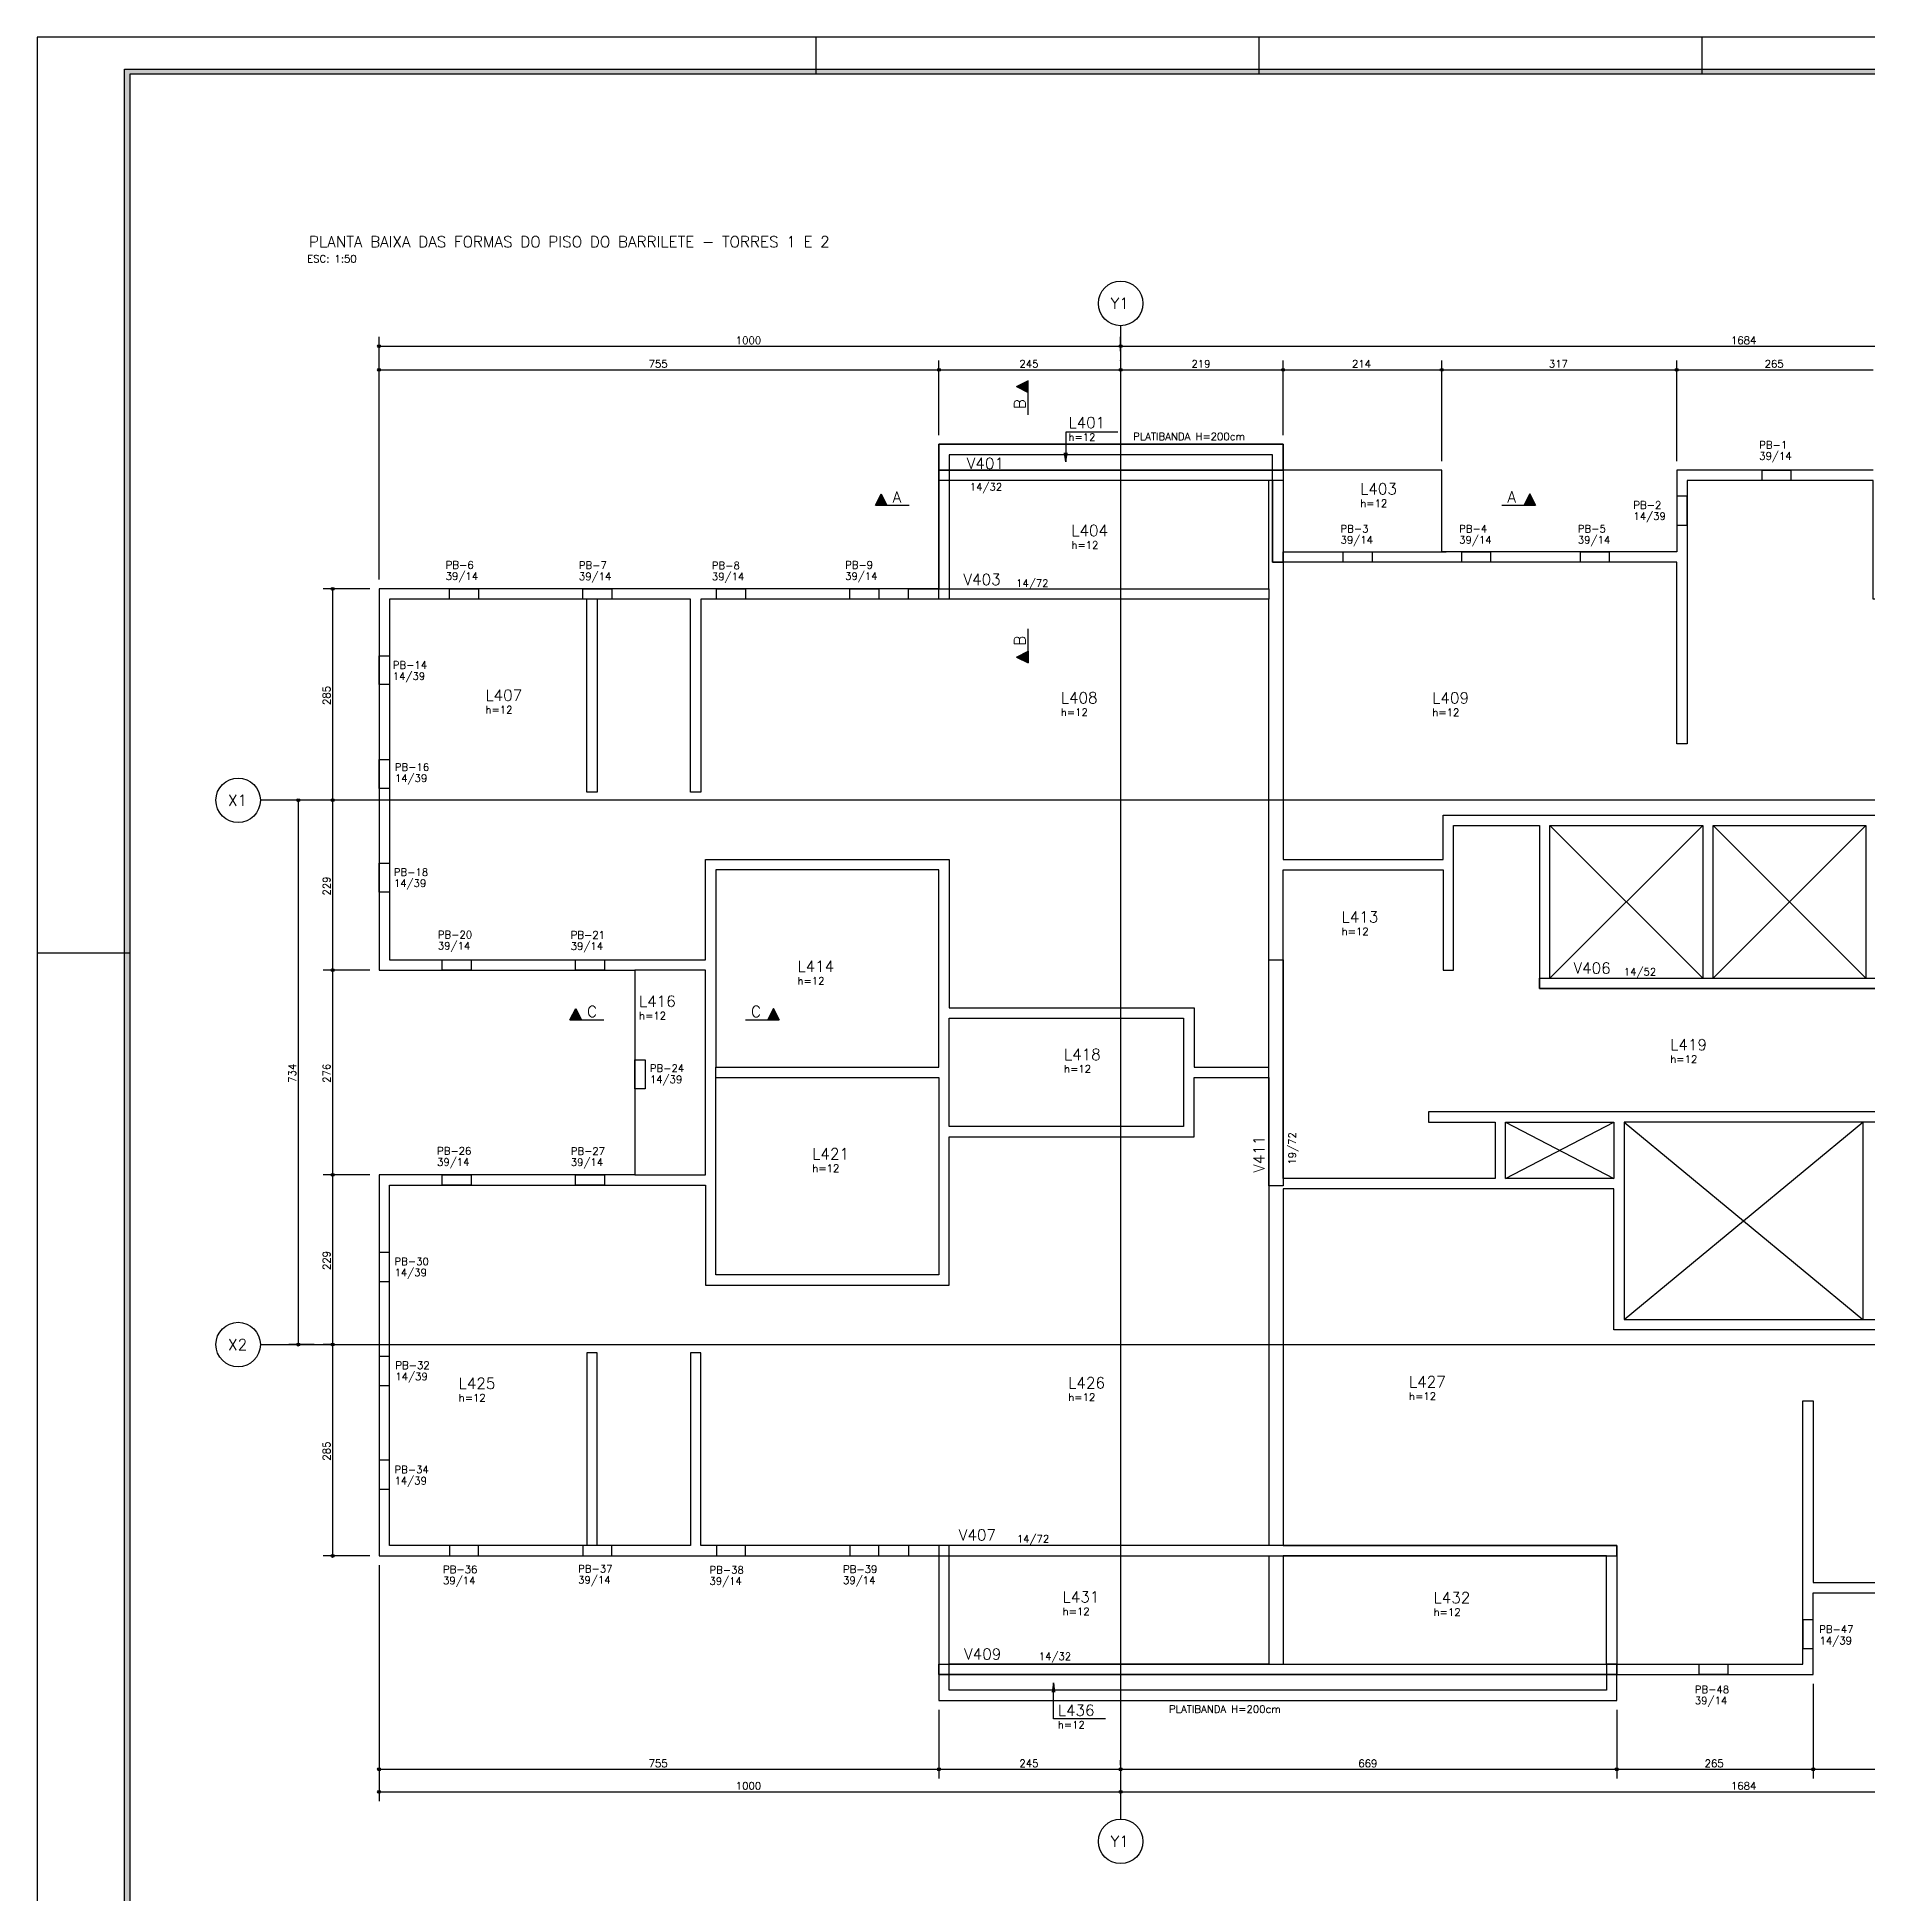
# Model space of a CAD drawing. Extents: x 182 to 6127, y -1204 to 3001.
# Drawn here: x 182 to 2652, y 496 to 3001 of the extents above; entities that cross this region are included whole.
import ezdxf

# ---------------------------------------------------------------- set-up
doc = ezdxf.new("R2010")
doc.units = 0
doc.header["$LTSCALE"] = 100
doc.header["$MEASUREMENT"] = 0
doc.layers.get('0').update_dxf_attribs({"color": 245, "linetype": 'CONTINUOUS'})
for name, color, linetype in [('01', 7, 'CONTINUOUS'), ('10', 7, 'CONTINUOUS'), ('100', 7, 'CONTINUOUS'), ('103', 5, 'CONTINUOUS'), ('11', 7, 'CONTINUOUS'), ('12', 7, 'CONTINUOUS'), ('13', 7, 'CONTINUOUS'), ('16', 5, 'CONTINUOUS'), ('18', 4, 'CONTINUOUS'), ('19', 5, 'CONTINUOUS'), ('2', 7, 'CONTINUOUS'), ('221', 102, 'CONTINUOUS'), ('223', 7, 'CONTINUOUS'), ('8', 7, 'CONTINUOUS'), ('9', 3, 'CONTINUOUS')]:
    doc.layers.add(name, color=color, linetype=linetype)
doc.styles.get("Standard").update_dxf_attribs({"font": 'ROMANS.SHX'})

msp = doc.modelspace()

# ---------------------------------------------------------------- linework, layer by layer
for p, q in [((1231.530458, 3000.709975), (1231.530458, 2950.709975)), ((1829.030458, 3000.709975), (1829.030458, 2950.709975)), ((2426.530458, 3000.709975), (2426.530458, 2950.709975)), ((181.530458, 1765.709975), (306.530458, 1765.709975))]:
    msp.add_line(p, q)
for points in [[(181.530458, -1204.290025), (6126.530458, -1204.290025), (6126.530458, 3000.709975), (181.530458, 3000.709975), (181.530458, -1204.290025)], [(6076.530458, -1154.290025), (6076.530458, -1161.290025), (299.530458, -1161.290025), (299.530458, 2957.709975), (6076.530458, 2957.709975), (6076.530458, 2950.709975), (306.530458, 2950.709975), (306.530458, -1154.290025), (6076.530458, -1154.290025)], [(306.530458, -1154.290025), (6076.530458, -1154.290025), (6076.530458, 2950.709975), (306.530458, 2950.709975), (306.530458, -1154.290025)]]:
    msp.add_lwpolyline(points)
for points in [[(306.530458, 2950.709975), (299.530458, -1161.290025), (299.530458, 2957.709975)], [(306.530458, 2950.709975), (299.530458, 2957.709975), (6076.530458, 2957.709975)], [(306.530458, 2950.709975), (6076.530458, 2957.709975), (6076.530458, 2950.709975)], [(306.530458, 2950.709975), (306.530458, -1154.290025), (299.530458, -1161.290025)]]:
    msp.add_solid(points)
at = {"layer": '01'}
for p, q in [((1861.595874, 2416.626464), (1397.595874, 2416.626464)), ((1847.595874, 2402.626464), (1847.595874, 2292.626464)), ((1861.595874, 2292.626464), (1861.595874, 2306.626464)), ((1847.595874, 2292.626464), (1861.595874, 2292.626464)), ((2091.595874, 1937.626464), (2207.595874, 1937.626464)), ((2091.595874, 1742.626464), (2091.595874, 1937.626464)), ((2207.595874, 1937.626464), (2207.595874, 1717.626464)), ((2221.595874, 1731.626464), (2221.595874, 1937.626464)), ((2221.595874, 1937.626464), (2427.595874, 1937.626464)), ((2427.595874, 1937.626464), (2427.595874, 1731.626464)), ((2441.595874, 1731.626464), (2441.595874, 1937.626464)), ((2441.595874, 1937.626464), (2647.595874, 1937.626464)), ((2647.595874, 1937.626464), (2647.595874, 1731.626464)), ((1861.595874, 1461.626464), (1861.595874, 1877.626464)), ((1861.595874, 1877.626464), (2077.595874, 1877.626464)), ((2077.595874, 1877.626464), (2077.595874, 1742.626464)), ((2077.595874, 1742.626464), (2091.595874, 1742.626464)), ((2221.595874, 1731.626464), (2427.595874, 1731.626464)), ((2441.595874, 1731.626464), (2647.595874, 1731.626464)), ((2207.595874, 1717.626464), (2661.595874, 1717.626464)), ((1096.595874, 1597.626464), (1096.595874, 1611.626464)), ((2891.595874, 1551.626464), (2057.595874, 1551.626464)), ((2057.595874, 1551.626464), (2057.595874, 1537.626464)), ((2307.595874, 1537.626464), (2307.595874, 1461.626464)), ((2643.595874, 1537.626464), (2643.595874, 1397.626464)), ((2147.595874, 1461.626464), (1861.595874, 1461.626464)), ((2307.595874, 1461.626464), (2161.595874, 1461.626464)), ((2643.595874, 1397.626464), (2643.595874, 1271.626464)), ((1397.595874, 792.626464), (1861.595874, 792.626464)), ((1397.595874, 792.626464), (2311.595874, 792.626464))]:
    msp.add_line(p, q, dxfattribs=at)
for points in [[(2657.595874, 2416.626464), (2392.595874, 2416.626464), (2392.595874, 2306.626464), (2075.595874, 2306.626464), (2075.595874, 2416.626464), (1861.595874, 2416.626464), (1861.595874, 2451.626464), (1397.595874, 2451.626464), (1397.595874, 2256.626464), (642.595874, 2256.626464), (642.595874, 1742.626464), (987.59588, 1742.626464), (987.59588, 1466.626464), (642.595874, 1466.626464), (642.595874, 952.626464), (1397.595874, 952.626464), (1397.595874, 757.626464), (2311.595874, 757.626464), (2311.595874, 792.626464), (2576.595874, 792.626464), (2576.595874, 902.626464), (2893.595874, 902.626464)], [(1411.595874, 2242.626464), (1397.595874, 2242.626464), (1397.595874, 2451.626464), (1861.595874, 2451.626464), (1861.595874, 2402.626464), (1847.595874, 2402.626464), (1847.595874, 2437.626464), (1411.595874, 2437.626464), (1411.595874, 2242.626464)], [(1397.595874, 2416.626464), (1861.595874, 2416.626464), (1861.595874, 2402.626464), (1397.595874, 2402.626464), (1397.595874, 2416.626464)], [(1861.595874, 2416.626464), (1861.595874, 2306.626464), (2081.60349, 2306.626464)], [(1411.595874, 2402.626464), (1411.595874, 2256.626464), (1842.595874, 2256.626464), (1842.595874, 2402.626464), (1411.595874, 2402.626464)], [(1861.595874, 2292.626464), (1861.595874, 1891.626464), (2077.595874, 1891.626464), (2077.595874, 1951.626464), (2661.595874, 1951.626464), (2661.595874, 1761.626464), (3107.595874, 1761.626464), (3107.595874, 2242.626464), (2657.595874, 2242.626464), (2657.595874, 2402.626464), (2406.595874, 2402.626464), (2406.595874, 2047.626464), (2392.595874, 2047.626464), (2392.595874, 2292.626464), (1861.595874, 2292.626464)], [(936.595874, 1982.626464), (922.595874, 1982.626464), (922.595874, 2242.626464), (656.595874, 2242.626464), (656.595874, 1756.626464), (1082.595874, 1756.626464), (1082.595874, 1891.626464), (1411.595874, 1891.626464), (1411.595874, 1691.626464), (1741.595874, 1691.626464), (1741.595874, 1611.626464), (1842.595874, 1611.626464), (1842.595874, 2242.626464), (1076.595874, 2242.626464), (1076.595874, 1982.626464), (1062.595874, 1982.626464), (1062.595874, 2242.626464), (936.595874, 2242.626464), (936.595874, 1982.626464)], [(1096.595874, 1877.626464), (1096.595874, 1611.626464), (1397.595874, 1611.626464), (1397.595874, 1877.626464), (1096.595874, 1877.626464)], [(1842.595874, 1756.626464), (1861.595878, 1756.626464), (1861.595878, 1451.626464), (1842.595874, 1451.626464), (1842.595874, 1756.626464)], [(987.59588, 1466.626464), (1082.595874, 1466.626464), (1082.595874, 1742.626464), (987.59588, 1742.626464)], [(2207.595874, 1731.626464), (2661.595874, 1731.626464), (2661.595874, 1717.626464), (2207.595874, 1717.626464), (2207.595874, 1731.626464)], [(1727.595874, 1531.626464), (1411.595874, 1531.626464), (1411.595874, 1677.626464), (1727.595874, 1677.626464), (1727.595874, 1531.626464)], [(936.595874, 1226.626464), (922.595874, 1226.626464), (922.595874, 966.626464), (656.595874, 966.626464), (656.595874, 1452.626464), (1082.595874, 1452.626464), (1082.595874, 1317.626464), (1411.595874, 1317.626464), (1411.595874, 1517.626464), (1741.595874, 1517.626464), (1741.595874, 1597.626464), (1842.595874, 1597.626464), (1842.595874, 966.626464), (1076.595874, 966.626464), (1076.595874, 1226.626464), (1062.595874, 1226.626464), (1062.595874, 966.626464), (936.595874, 966.626464), (936.595874, 1226.626464)], [(1096.595874, 1331.626464), (1096.595874, 1597.626464), (1397.595874, 1597.626464), (1397.595874, 1331.626464), (1096.595874, 1331.626464)], [(2057.595882, 1537.626464), (2147.595874, 1537.626464), (2147.595874, 1461.626464)], [(2161.595874, 1537.626464), (2307.595874, 1537.626464), (2307.595874, 1461.626464), (2161.595874, 1461.626464), (2161.595874, 1537.626464)], [(2321.595874, 1537.626464), (2321.595874, 1271.626464), (2877.595874, 1271.626464), (2877.595874, 1537.626464), (2321.595874, 1537.626464)], [(3107.595874, 916.626464), (3107.595874, 1317.626464), (2891.595874, 1317.626464), (2891.595874, 1257.626464), (2307.595874, 1257.626464), (2307.595874, 1447.626464), (1861.595874, 1447.626464), (1861.595874, 966.626464), (2311.595874, 966.626464), (2311.595874, 806.626464), (2562.595874, 806.626464), (2562.595874, 1161.626464), (2576.595874, 1161.626464), (2576.595874, 916.626464), (3107.595874, 916.626464)], [(2311.595874, 806.626464), (2297.595874, 806.626464), (2297.595874, 771.626464), (1411.595874, 771.626464), (1411.595874, 966.626464), (1397.595874, 966.626464), (1397.595874, 757.626464), (2311.595874, 757.626464), (2311.595874, 806.626464)], [(1411.595874, 806.626464), (1411.595874, 952.626464), (1842.595874, 952.626464), (1842.595874, 806.626464), (1411.595874, 806.626464)], [(2297.595874, 806.626464), (2297.595874, 952.626464), (1861.595874, 952.626464), (1861.595874, 806.626464), (2297.595874, 806.626464)]]:
    msp.add_lwpolyline(points, dxfattribs=at)
at = {"layer": '100'}
for points in [[(1397.595874, 2416.626464), (1861.595874, 2416.626464), (1861.595874, 2402.626464), (1397.595874, 2402.626464), (1397.595874, 2416.626464)], [(1356.595874, 2256.626464), (1842.595874, 2256.626464), (1842.595874, 2242.626464), (1356.595874, 2242.626464), (1356.595874, 2256.626464)], [(1842.595874, 1756.626464), (1861.595878, 1756.626464), (1861.595878, 1451.626464), (1842.595874, 1451.626464), (1842.595874, 1756.626464)], [(2207.595874, 1731.626464), (2661.595874, 1731.626464), (2661.595874, 1717.626464), (2207.595874, 1717.626464), (2207.595874, 1731.626464)], [(2311.595874, 966.626464), (1356.595874, 966.626464), (1356.595874, 952.626464), (2311.595874, 952.626464), (2311.595874, 966.626464)], [(1397.595874, 806.626464), (2311.595874, 806.626464), (2311.595874, 792.626464), (1397.595874, 792.626464), (1397.595874, 806.626464)]]:
    msp.add_lwpolyline(points, dxfattribs=at)
at = {"layer": '103'}
for points in [[(1411.595874, 2242.626464), (1397.595874, 2242.626464), (1397.595874, 2451.626464), (1861.595874, 2451.626464), (1861.595874, 2292.626464), (1847.595874, 2292.626464), (1847.595874, 2437.626464), (1411.595874, 2437.626464), (1411.595874, 2242.626464)], [(2311.595874, 806.626464), (2297.595874, 806.626464), (2297.595874, 771.626464), (1411.595874, 771.626464), (1411.595874, 966.626464), (1397.595874, 966.626464), (1397.595874, 757.626464), (2311.595874, 757.626464), (2311.595874, 806.626464)]]:
    msp.add_lwpolyline(points, dxfattribs=at)
at = {"layer": '18'}
for p, q in [((1642.595874, 2611.626464), (1642.595874, 597.626464)), ((4486.595874, 1971.626464), (482.595874, 1971.626464)), ((482.595874, 1237.626464), (4486.595874, 1237.626464))]:
    msp.add_line(p, q, dxfattribs=at)
for centre in [(1642.595874, 2641.626464), (452.595874, 1971.626464), (452.595874, 1237.626464), (1642.595874, 567.626464)]:
    msp.add_circle(centre, 30, dxfattribs=at)
at = {"layer": '19'}
for p, q in [((2427.595874, 1731.626464), (2221.595874, 1937.626464)), ((2427.595874, 1937.626464), (2221.595874, 1731.626464)), ((2441.595874, 1937.626464), (2647.595874, 1731.626464)), ((2441.595874, 1731.626464), (2647.595874, 1937.626464)), ((2161.595874, 1537.626464), (2307.595874, 1461.626464)), ((2161.595874, 1461.626464), (2307.595874, 1537.626464)), ((2321.595874, 1537.626464), (2643.595874, 1271.626464)), ((2321.595874, 1271.626464), (2643.595874, 1537.626464))]:
    msp.add_line(p, q, dxfattribs=at)
at = {"layer": '2'}
for points in [[(2507.595874, 2416.626464), (2546.595874, 2416.626464), (2546.595874, 2402.626464), (2507.595874, 2402.626464), (2507.595874, 2416.626464)], [(2392.595874, 2381.626464), (2392.595874, 2342.626464), (2406.595874, 2342.626464), (2406.595874, 2381.626464), (2392.595874, 2381.626464)], [(1942.595874, 2306.626464), (1981.595874, 2306.626464), (1981.595874, 2292.626464), (1942.595874, 2292.626464), (1942.595874, 2306.626464)], [(2102.595874, 2306.626464), (2141.595874, 2306.626464), (2141.595874, 2292.626464), (2102.595874, 2292.626464), (2102.595874, 2306.626464)], [(2262.595874, 2306.626464), (2301.595874, 2306.626464), (2301.595874, 2292.626464), (2262.595874, 2292.626464), (2262.595874, 2306.626464)], [(737.595874, 2256.626464), (776.595874, 2256.626464), (776.595874, 2242.626464), (737.595874, 2242.626464), (737.595874, 2256.626464)], [(917.595874, 2256.626464), (956.595874, 2256.626464), (956.595874, 2242.626464), (917.595874, 2242.626464), (917.595874, 2256.626464)], [(1097.595874, 2256.626464), (1136.595874, 2256.626464), (1136.595874, 2242.626464), (1097.595874, 2242.626464), (1097.595874, 2256.626464)], [(1277.595874, 2256.626464), (1316.595874, 2256.626464), (1316.595874, 2242.626464), (1277.595874, 2242.626464), (1277.595874, 2256.626464)], [(656.595874, 2166.626464), (656.595874, 2127.626464), (642.595874, 2127.626464), (642.595874, 2166.626464), (656.595874, 2166.626464)], [(656.595874, 2026.626464), (656.595874, 1987.626464), (642.595874, 1987.626464), (642.595874, 2026.626464), (656.595874, 2026.626464)], [(656.595874, 1886.626464), (656.595874, 1847.626464), (642.595874, 1847.626464), (642.595874, 1886.626464), (656.595874, 1886.626464)], [(727.595874, 1756.626464), (766.595874, 1756.626464), (766.595874, 1742.626464), (727.595874, 1742.626464), (727.595874, 1756.626464)], [(907.595874, 1756.626464), (946.595874, 1756.626464), (946.595874, 1742.626464), (907.595874, 1742.626464), (907.595874, 1756.626464)], [(1001.59588, 1621.626464), (1001.59588, 1582.626464), (987.59588, 1582.626464), (987.59588, 1621.626464), (1001.59588, 1621.626464)], [(727.595874, 1466.626464), (766.595874, 1466.626464), (766.595874, 1452.626464), (727.595874, 1452.626464), (727.595874, 1466.626464)], [(907.595874, 1466.626464), (946.595874, 1466.626464), (946.595874, 1452.626464), (907.595874, 1452.626464), (907.595874, 1466.626464)], [(656.595874, 1322.626464), (656.595874, 1361.626464), (642.595874, 1361.626464), (642.595874, 1322.626464), (656.595874, 1322.626464)], [(656.595874, 1182.626464), (656.595874, 1221.626464), (642.595874, 1221.626464), (642.595874, 1182.626464), (656.595874, 1182.626464)], [(656.595874, 1042.626464), (656.595874, 1081.626464), (642.595874, 1081.626464), (642.595874, 1042.626464), (656.595874, 1042.626464)], [(737.595874, 952.626464), (776.595874, 952.626464), (776.595874, 966.626464), (737.595874, 966.626464), (737.595874, 952.626464)], [(917.595874, 952.626464), (956.595874, 952.626464), (956.595874, 966.626464), (917.595874, 966.626464), (917.595874, 952.626464)], [(1097.595874, 952.626464), (1136.595874, 952.626464), (1136.595874, 966.626464), (1097.595874, 966.626464), (1097.595874, 952.626464)], [(1277.595874, 952.626464), (1316.595874, 952.626464), (1316.595874, 966.626464), (1277.595874, 966.626464), (1277.595874, 952.626464)], [(2576.595874, 827.626464), (2576.595874, 866.626464), (2562.595874, 866.626464), (2562.595874, 827.626464), (2576.595874, 827.626464)], [(2461.595874, 792.626464), (2422.595874, 792.626464), (2422.595874, 806.626464), (2461.595874, 806.626464), (2461.595874, 792.626464)]]:
    msp.add_lwpolyline(points, dxfattribs=at)
at = {"layer": '221', "color": 11, "linetype": 'Continuous'}
for p, q in [((642.595874, 2269.126464), (642.595874, 2596.36242)), ((642.595874, 2583.86242), (1642.595874, 2583.86242)), ((1642.595874, 2577.100662), (1642.595874, 2596.36242)), ((1642.595874, 2577.100662), (1642.595874, 2596.36242)), ((1642.595874, 2583.86242), (3326.595874, 2583.86242)), ((642.595874, 2269.126464), (642.595874, 2564.600662)), ((1397.595874, 2464.126464), (1397.595874, 2564.600662)), ((1397.595874, 2464.126464), (1397.595874, 2564.600662)), ((1642.595874, 2564.126464), (1642.595874, 2564.600662)), ((1642.595874, 2564.126464), (1642.595874, 2564.600662)), ((1861.595874, 2464.126464), (1861.595874, 2564.600662)), ((1861.595874, 2464.126464), (1861.595874, 2564.600662)), ((2075.595874, 2429.126464), (2075.595874, 2564.600662)), ((2075.595874, 2429.126464), (2075.595874, 2564.600662)), ((2392.595874, 2429.126464), (2392.595874, 2564.600662)), ((2392.595874, 2429.126464), (2392.595874, 2564.600662)), ((642.595874, 2552.100662), (1397.595874, 2552.100662)), ((1397.595874, 2552.100662), (1642.595874, 2552.100662)), ((1642.595874, 2552.100662), (1861.595874, 2552.100662)), ((1861.595874, 2552.100662), (2075.595874, 2552.100662)), ((2075.595874, 2552.100662), (2392.595874, 2552.100662)), ((2392.595874, 2552.100662), (2657.595874, 2552.100662)), ((630.095874, 2256.626464), (567.40558, 2256.626464)), ((579.90558, 2256.626464), (579.90558, 1971.626464)), ((617.595874, 1971.626464), (521.09899, 1971.626464)), ((533.59899, 1971.626464), (533.59899, 1237.626464)), ((630.095874, 1971.626464), (567.40558, 1971.626464)), ((630.095874, 1971.626464), (567.40558, 1971.626464)), ((579.90558, 1971.626464), (579.90558, 1742.626464)), ((630.095874, 1742.626464), (567.40558, 1742.626464)), ((630.095874, 1742.626464), (567.40558, 1742.626464)), ((579.90558, 1742.626464), (579.90558, 1466.626464)), ((630.095874, 1466.626464), (567.40558, 1466.626464)), ((630.095874, 1466.626464), (567.40558, 1466.626464)), ((579.90558, 1466.626464), (579.90558, 1237.626464)), ((554.90558, 1237.626464), (521.09899, 1237.626464)), ((581.770172, 1237.626464), (567.40558, 1237.626464)), ((581.770172, 1237.626464), (567.40558, 1237.626464)), ((579.90558, 1237.626464), (579.90558, 952.626464)), ((630.095874, 952.626464), (567.40558, 952.626464)), ((642.595874, 940.126464), (642.595874, 652.381882)), ((642.595874, 940.126464), (642.595874, 621.951585)), ((2576.595874, 780.126464), (2576.595874, 652.381882)), ((2576.595874, 780.126464), (2576.595874, 652.381882)), ((1397.595874, 745.126464), (1397.595874, 652.381882)), ((1397.595874, 745.126464), (1397.595874, 652.381882)), ((2311.596, 745.126), (2311.596, 652.381882)), ((2311.596, 745.126), (2311.596, 652.381882)), ((1642.595874, 670.615244), (1642.595874, 677.381882)), ((1642.595874, 670.615244), (1642.595874, 677.381882)), ((642.595874, 664.881882), (1397.595874, 664.881882)), ((1397.595874, 664.881882), (1642.595874, 664.881882)), ((1642.595874, 664.881882), (2311.596, 664.881882)), ((1642.595874, 664.881882), (1642.595874, 621.951585)), ((1642.595874, 664.881882), (1642.595874, 621.951585)), ((2311.596, 664.881882), (2576.595874, 664.881882)), ((2576.595874, 664.881882), (2893.595874, 664.881882)), ((642.595874, 634.451585), (1642.595874, 634.451585)), ((1642.595874, 634.451585), (3326.595874, 634.451585))]:
    msp.add_line(p, q, dxfattribs=at)
for points in [[(1638.966389, 2468.157668), (1568.706495, 2468.157668), (1568.706495, 2427.898101), (1567.074918, 2440.291162), (1568.706495, 2427.898101), (1570.338073, 2440.291162)], [(1622.209364, 732.904542), (1551.94947, 732.904542), (1551.94947, 781.354828), (1553.581048, 768.961767), (1551.94947, 781.354828), (1550.317893, 768.961767)]]:
    msp.add_lwpolyline(points, dxfattribs=at)
for centre, radius in [((642.595874, 2583.86242), 2), ((642.595874, 2583.86242), 1), ((1642.595874, 2583.86242), 2), ((1642.595874, 2583.86242), 2), ((1642.595874, 2583.86242), 1), ((1642.595874, 2583.86242), 1), ((642.595874, 2552.100662), 2), ((642.595874, 2552.100662), 1), ((1397.595874, 2552.100662), 2), ((1397.595874, 2552.100662), 2), ((1397.595874, 2552.100662), 1), ((1397.595874, 2552.100662), 1), ((1642.595874, 2552.100662), 2), ((1642.595874, 2552.100662), 2), ((1642.595874, 2552.100662), 1), ((1642.595874, 2552.100662), 1), ((1861.595874, 2552.100662), 2), ((1861.595874, 2552.100662), 2), ((1861.595874, 2552.100662), 1), ((1861.595874, 2552.100662), 1), ((2075.595874, 2552.100662), 2), ((2075.595874, 2552.100662), 2), ((2075.595874, 2552.100662), 1), ((2075.595874, 2552.100662), 1), ((2392.595874, 2552.100662), 2), ((2392.595874, 2552.100662), 2), ((2392.595874, 2552.100662), 1), ((2392.595874, 2552.100662), 1), ((579.90558, 2256.626464), 2), ((579.90558, 2256.626464), 1), ((533.59899, 1971.626464), 2), ((533.59899, 1971.626464), 1), ((579.90558, 1971.626464), 2), ((579.90558, 1971.626464), 2), ((579.90558, 1971.626464), 1), ((579.90558, 1971.626464), 1), ((579.90558, 1742.626464), 2), ((579.90558, 1742.626464), 2), ((579.90558, 1742.626464), 1), ((579.90558, 1742.626464), 1), ((579.90558, 1466.626464), 2), ((579.90558, 1466.626464), 2), ((579.90558, 1466.626464), 1), ((579.90558, 1466.626464), 1), ((533.59899, 1237.626464), 2), ((533.59899, 1237.626464), 1), ((579.90558, 1237.626464), 2), ((579.90558, 1237.626464), 2), ((579.90558, 1237.626464), 1), ((579.90558, 1237.626464), 1), ((579.90558, 952.626464), 2), ((579.90558, 952.626464), 1), ((642.595874, 664.881882), 2), ((642.595874, 664.881882), 1), ((1397.595874, 664.881882), 2), ((1397.595874, 664.881882), 2), ((1397.595874, 664.881882), 1), ((1397.595874, 664.881882), 1), ((1642.595874, 664.881882), 2), ((1642.595874, 664.881882), 2), ((1642.595874, 664.881882), 1), ((1642.595874, 664.881882), 1), ((2311.596, 664.881882), 2), ((2311.596, 664.881882), 2), ((2311.596, 664.881882), 1), ((2311.596, 664.881882), 1), ((2576.595874, 664.881882), 2), ((2576.595874, 664.881882), 2), ((2576.595874, 664.881882), 1), ((2576.595874, 664.881882), 1), ((642.595874, 634.451585), 2), ((642.595874, 634.451585), 1), ((1642.595874, 634.451585), 2), ((1642.595874, 634.451585), 2), ((1642.595874, 634.451585), 1), ((1642.595874, 634.451585), 1)]:
    msp.add_circle(centre, radius, dxfattribs=at)
at = {"layer": '223'}
for p, q in [((1502.359061, 2529.44668), (1517.915261, 2537.224778)), ((1502.505385, 2529.44668), (1517.850083, 2537.118991)), ((1504.752311, 2528.323252), (1504.752311, 2530.570115)), ((1505.948974, 2527.724931), (1505.948974, 2531.168437)), ((1507.145597, 2527.126624), (1507.145597, 2531.766728)), ((1508.342225, 2526.528313), (1508.342225, 2532.365001)), ((1509.53892, 2525.929968), (1509.545936, 2532.966888)), ((1510.735475, 2525.331696), (1510.735475, 2533.56159)), ((1511.932098, 2524.733384), (1511.932098, 2534.159899)), ((1513.128761, 2524.135035), (1513.128761, 2534.758274)), ((1514.325384, 2523.536709), (1514.325384, 2535.35659)), ((1515.522011, 2522.93838), (1515.522011, 2535.954908)), ((1516.718634, 2522.340054), (1516.718634, 2536.553257)), ((1517.850048, 2491.626464), (1517.850048, 2537.118991)), ((1517.915261, 2491.626464), (1517.915261, 2537.224778)), ((1502.359061, 2529.44668), (1517.850083, 2521.701171)), ((1502.505425, 2529.44668), (1517.850048, 2521.774333)), ((1503.555684, 2528.921544), (1503.555684, 2529.971809)), ((1311.99756, 2369.440387), (1319.775658, 2384.996587)), ((1312.103347, 2369.505565), (1319.775658, 2384.850264)), ((1317.45561, 2380.210051), (1322.095714, 2380.210051)), ((1318.053901, 2381.406674), (1321.497407, 2381.406674)), ((1318.652223, 2382.603337), (1320.899086, 2382.603337)), ((1319.250529, 2383.799964), (1320.300794, 2383.799964)), ((1319.775658, 2384.996587), (1327.521167, 2369.505565)), ((1319.775658, 2384.850224), (1327.448005, 2369.505601)), ((2186.769742, 2369.505565), (2194.515251, 2384.996587)), ((2186.842904, 2369.505601), (2194.515251, 2384.850224)), ((2192.195194, 2380.210051), (2196.835299, 2380.210051)), ((2192.793502, 2381.406674), (2196.237008, 2381.406674)), ((2193.391822, 2382.603337), (2195.638686, 2382.603337)), ((2193.990115, 2383.799964), (2195.040379, 2383.799964)), ((2194.515251, 2384.996587), (2202.293348, 2369.440387)), ((2194.515251, 2384.850264), (2202.187562, 2369.505565)), ((1311.99756, 2369.440387), (1357.595874, 2369.440387)), ((1312.103347, 2369.505601), (1357.595874, 2369.505601)), ((1312.669081, 2370.637015), (1326.882284, 2370.637015)), ((1313.26743, 2371.833638), (1326.283958, 2371.833638)), ((1313.865748, 2373.030265), (1325.685629, 2373.030265)), ((1314.464064, 2374.226888), (1325.087303, 2374.226888)), ((1315.062439, 2375.423551), (1324.488954, 2375.423551)), ((1315.660748, 2376.620174), (1323.890642, 2376.620174)), ((1316.25545, 2377.809713), (1323.29237, 2377.816728)), ((1316.857336, 2379.013424), (1322.694025, 2379.013424)), ((2156.695035, 2369.505601), (2202.187562, 2369.505601)), ((2156.695035, 2369.440387), (2202.293348, 2369.440387)), ((2187.408625, 2370.637015), (2201.621828, 2370.637015)), ((2188.006951, 2371.833638), (2201.023479, 2371.833638)), ((2188.605279, 2373.030265), (2200.425161, 2373.030265)), ((2189.203606, 2374.226888), (2199.826845, 2374.226888)), ((2189.801955, 2375.423551), (2199.22847, 2375.423551)), ((2190.400267, 2376.620174), (2198.630161, 2376.620174)), ((2190.998539, 2377.816728), (2198.035459, 2377.809713)), ((2191.596884, 2379.013424), (2197.433572, 2379.013424)), ((1517.850048, 2157.133937), (1517.850048, 2202.626464)), ((1517.915261, 2157.028151), (1517.915261, 2202.626464)), ((1502.359061, 2164.806249), (1517.850083, 2172.551758)), ((1502.359061, 2164.806249), (1517.915261, 2157.028151)), ((1502.505385, 2164.806249), (1517.850083, 2157.133937)), ((1502.505425, 2164.806249), (1517.850048, 2172.478596)), ((1503.555684, 2164.28112), (1503.555684, 2165.331385)), ((1504.752311, 2163.682814), (1504.752311, 2165.929677)), ((1505.948974, 2163.084492), (1505.948974, 2166.527997)), ((1507.145597, 2162.486201), (1507.145597, 2167.126305)), ((1508.342225, 2161.887927), (1508.342225, 2167.724615)), ((1509.545936, 2161.28604), (1509.53892, 2168.322961)), ((1510.735475, 2160.691339), (1510.735475, 2168.921232)), ((1511.932098, 2160.09303), (1511.932098, 2169.519545)), ((1513.128761, 2159.494654), (1513.128761, 2170.117894)), ((1514.325384, 2158.896339), (1514.325384, 2170.71622)), ((1515.522011, 2158.298021), (1515.522011, 2171.314549)), ((1516.718634, 2157.699672), (1516.718634, 2171.912875)), ((899.997575, 1675.325872), (907.775673, 1690.882072)), ((900.103361, 1675.391049), (907.775673, 1690.735748)), ((901.865763, 1678.915749), (913.685644, 1678.915749)), ((902.464078, 1680.112372), (913.087318, 1680.112372)), ((903.062454, 1681.309035), (912.488969, 1681.309035)), ((903.660763, 1682.505658), (911.890656, 1682.505658)), ((904.255464, 1683.695197), (911.292385, 1683.702212)), ((904.857351, 1684.898908), (910.694039, 1684.898908)), ((905.455624, 1686.095535), (910.095729, 1686.095535)), ((906.053916, 1687.292158), (909.497421, 1687.292158)), ((906.652238, 1688.488821), (908.899101, 1688.488821)), ((907.250544, 1689.685449), (908.300809, 1689.685449)), ((907.775673, 1690.882072), (915.521181, 1675.391049)), ((907.775673, 1690.735708), (915.44802, 1675.391085)), ((1166.67058, 1675.391049), (1174.416089, 1690.882072)), ((1166.743742, 1675.391085), (1174.416089, 1690.735708)), ((1168.506118, 1678.915749), (1180.325999, 1678.915749)), ((1169.104444, 1680.112372), (1179.727684, 1680.112372)), ((1169.702793, 1681.309035), (1179.129308, 1681.309035)), ((1170.301106, 1682.505658), (1178.530999, 1682.505658)), ((1170.899377, 1683.702212), (1177.936298, 1683.695197)), ((1171.497723, 1684.898908), (1177.334411, 1684.898908)), ((1172.096033, 1686.095535), (1176.736137, 1686.095535)), ((1172.694341, 1687.292158), (1176.137846, 1687.292158)), ((1173.292661, 1688.488821), (1175.539524, 1688.488821)), ((1173.890953, 1689.685449), (1174.941218, 1689.685449)), ((1174.416089, 1690.882072), (1182.194187, 1675.325872)), ((1174.416089, 1690.735748), (1182.088401, 1675.391049)), ((899.997575, 1675.325872), (945.595888, 1675.325872)), ((900.103361, 1675.391085), (945.595888, 1675.391085)), ((900.669096, 1676.522499), (914.882299, 1676.522499)), ((901.267445, 1677.719122), (914.283972, 1677.719122)), ((1136.595874, 1675.391085), (1182.088401, 1675.391085)), ((1136.595874, 1675.325872), (1182.194187, 1675.325872)), ((1167.309463, 1676.522499), (1181.522666, 1676.522499)), ((1167.907789, 1677.719122), (1180.924317, 1677.719122))]:
    msp.add_line(p, q, dxfattribs=at)
for points in [[(1517.850048, 2537.118973), (1502.505425, 2529.44668), (1517.850048, 2521.774333), (1517.850048, 2537.118973)], [(1312.103365, 2369.505601), (1319.775658, 2384.850224), (1327.448005, 2369.505601), (1312.103365, 2369.505601)], [(2202.187544, 2369.505601), (2194.515251, 2384.850224), (2186.842904, 2369.505601), (2202.187544, 2369.505601)], [(1517.850048, 2157.133955), (1502.505425, 2164.806249), (1517.850048, 2172.478596), (1517.850048, 2157.133955)], [(900.103379, 1675.391085), (907.775673, 1690.735708), (915.44802, 1675.391085), (900.103379, 1675.391085)], [(1182.088383, 1675.391085), (1174.416089, 1690.735708), (1166.743742, 1675.391085), (1182.088383, 1675.391085)]]:
    msp.add_lwpolyline(points, dxfattribs=at)

# ---------------------------------------------------------------- texts
msp.add_text('ESC: 1:50', height=10).set_placement((545.534626, 2696.872563))
at = {"layer": '10', "linetype": 'Continuous'}
for s, p in [('L401', (1572.301832, 2473.407871)), ('L403', (1965.739235, 2384.082515)), ('L404', (1576.223477, 2327.846233)), ('L407', (786.084964, 2105.779621)), ('L408', (1562.007355, 2102.344927)), ('L409', (2062.920441, 2102.170225)), ('L413', (1940.706555, 1806.768869)), ('L414', (1206.867034, 1740.066788)), ('L416', (993.212851, 1693.137079)), ('L418', (1566.318003, 1621.380148)), ('L419', (2383.799824, 1634.496879)), ('L421', (1226.842274, 1487.332572)), ('L425', (749.999124, 1177.811319)), ('L426', (1572.010332, 1178.541119)), ('L427', (2031.565004, 1179.908841)), ('L431', (1564.442044, 889.777826)), ('L432', (2064.682408, 888.75258)), ('L436', (1557.951867, 736.988823))]:
    msp.add_text(s, height=15, dxfattribs=at).set_placement(p)
at = {"layer": '11', "linetype": 'Continuous'}
for s, p in [('14/32', (1439.214736, 2389.239578)), ('14/72', (1501.651926, 2259.355411)), ('14/52', (2321.187862, 1735.376464)), ('14/32', (1532.214823, 812.199021))]:
    msp.add_text(s, height=10, dxfattribs=at).set_placement(p)
for s, rotation, p in [('19/72', 90, (1878.982213, 1480.288837)), ('14/72', 360, (1502.651922, 970.704536))]:
    msp.add_text(s, height=10, rotation=rotation, dxfattribs=at).set_placement(p)
at = {"layer": '12', "linetype": 'Continuous'}
for s, p in [('39/14', (2503.793653, 2430.867338)), ('14/39', (2334.050123, 2349.806453)), ('39/14', (1939.193816, 2317.744401)), ('39/14', (2099.171846, 2317.812359)), ('39/14', (2259.171846, 2317.812359)), ('39/14', (732.441027, 2268.923583)), ('39/14', (912.098831, 2268.581387)), ('39/14', (1091.414438, 2268.23919)), ('39/14', (1271.041133, 2268.954692)), ('14/39', (661.126257, 2134.045077)), ('14/39', (663.907382, 1996.403122)), ('14/39', (662.574371, 1854.711427)), ('39/14', (721.849027, 1770.412138)), ('39/14', (901.020912, 1769.99808)), ('14/39', (1007.778139, 1590.273874)), ('39/14', (720.803015, 1478.795713)), ('39/14', (901.074555, 1478.504772)), ('14/39', (663.428307, 1329.760579)), ('14/39', (664.548222, 1189.667253)), ('14/39', (663.428307, 1049.076186)), ('39/14', (911.074555, 915.258836)), ('39/14', (728.85417, 914.464172)), ('39/14', (1088.152995, 913.762997)), ('39/14', (1268.280481, 914.740392)), ('14/39', (2585.141624, 833.379186)), ('39/14', (2416.967962, 752.562169))]:
    msp.add_text(s, height=10, dxfattribs=at).set_placement(p)
at = {"layer": '13', "linetype": 'Continuous'}
for p in [(1572.301832, 2456.407871), (1965.739235, 2367.082515), (1576.223477, 2310.846233), (786.084964, 2088.779621), (1562.007355, 2085.344927), (2062.920441, 2085.170225), (1940.706555, 1789.768869), (1206.867034, 1723.066788), (993.212851, 1676.137079), (1566.318003, 1604.380148), (2383.799824, 1617.496879), (1226.842274, 1470.332572), (749.999124, 1160.811319), (1572.010332, 1161.541119), (2031.565004, 1162.908841), (1564.442044, 872.777826), (2064.682408, 871.75258), (1557.951867, 719.988823)]:
    msp.add_text('h=12', height=10, dxfattribs=at).set_placement(p)
at = {"layer": '16'}
msp.add_text('PLANTA BAIXA DAS FORMAS DO PISO DO BARRILETE - TORRES 1 E 2', height=15, dxfattribs=at).set_placement((548.225319, 2717.29581))
at = {"layer": '18'}
for s, p in [('Y1', (1629.080011, 2634.127814)), ('X1', (439.080011, 1964.127814)), ('X2', (439.080011, 1230.127814)), ('Y1', (1629.080011, 560.125114))]:
    msp.add_text(s, height=15, dxfattribs=at).set_placement(p)
at = {"layer": '221', "color": 11, "linetype": 'Continuous'}
for s, p in [('1000', (1123.595874, 2586.86242)), ('1684', (2465.595874, 2586.86242)), ('755', (1006.095874, 2555.100662)), ('245', (1506.095874, 2555.100662)), ('219', (1738.095874, 2555.100662)), ('214', (1954.595874, 2555.100662)), ('317', (2220.095874, 2555.100662)), ('265', (2511.095874, 2555.100662)), ('755', (1006.095874, 667.881882)), ('245', (1506.095874, 667.881882)), ('669', (1963.095937, 667.881882)), ('265', (2430.095937, 667.881882)), ('1000', (1123.595874, 637.451585)), ('1684', (2465.595874, 637.451585))]:
    msp.add_text(s, height=10, dxfattribs=at).set_placement(p)
at = {"layer": '221'}
for p in [(1659.475093, 2457.237403), (1707.796399, 741.095195)]:
    msp.add_text('PLATIBANDA H=200cm', height=10, dxfattribs=at).set_placement(p)
at = {"layer": '221', "color": 11, "linetype": 'Continuous'}
for s, p in [('285', (576.90558, 2100.126464)), ('229', (576.90558, 1843.126464)), ('734', (530.59899, 1590.626464)), ('276', (576.90558, 1590.626464)), ('229', (576.90558, 1338.126464)), ('285', (576.90558, 1081.126464))]:
    msp.add_text(s, height=10, rotation=90, dxfattribs=at).set_placement(p)
at = {"layer": '223'}
for p in [(1514.165261, 2499.126464), (1514.165261, 2180.126464)]:
    msp.add_text('B', height=15, rotation=90, dxfattribs=at).set_placement(p)
for s, p in [('A', (1335.095874, 2373.190387)), ('A', (2164.195035, 2373.320814)), ('C', (923.095888, 1679.206299)), ('C', (1144.095874, 1679.206299))]:
    msp.add_text(s, height=15, dxfattribs=at).set_placement(p)
at = {"layer": '8', "linetype": 'Continuous'}
for s, p in [('V401', (1435.211595, 2418.388221)), ('V403', (1430.747085, 2261.897772)), ('V406', (2253.349276, 1737.824891)), ('V409', (1431.582388, 812.8114))]:
    msp.add_text(s, height=15, dxfattribs=at).set_placement(p)
for s, rotation, p in [('V411', 90, (1836.668495, 1469.260968)), ('V407', 360, (1424.447519, 973.387328))]:
    msp.add_text(s, height=15, rotation=rotation, dxfattribs=at).set_placement(p)
at = {"layer": '9', "linetype": 'Continuous'}
for s, p in [('PB-1', (2503.793653, 2445.867338)), ('PB-2', (2334.050123, 2364.806453)), ('PB-3', (1939.193816, 2332.744401)), ('PB-4', (2099.171846, 2332.812359)), ('PB-5', (2259.171846, 2332.812359)), ('PB-6', (732.441027, 2283.923583)), ('PB-7', (912.098831, 2283.581387)), ('PB-8', (1091.414438, 2283.23919)), ('PB-9', (1271.041133, 2283.954692)), ('PB-14', (661.126257, 2149.045077)), ('PB-16', (663.907382, 2011.403122)), ('PB-18', (662.574371, 1869.711427)), ('PB-20', (721.849027, 1785.412138)), ('PB-21', (901.020912, 1784.99808)), ('PB-24', (1007.778139, 1605.273874)), ('PB-26', (720.803015, 1493.795713)), ('PB-27', (901.074555, 1493.504772)), ('PB-30', (663.428307, 1344.760579)), ('PB-32', (664.548222, 1204.667253)), ('PB-34', (663.428307, 1064.076186)), ('PB-36', (728.85417, 929.464172)), ('PB-37', (911.074555, 930.258836)), ('PB-38', (1088.152995, 928.762997)), ('PB-39', (1268.280481, 929.740392)), ('PB-47', (2584.706191, 848.75188)), ('PB-48', (2416.967962, 767.562169))]:
    msp.add_text(s, height=10, dxfattribs=at).set_placement(p)

doc.saveas('drawing.dxf')
